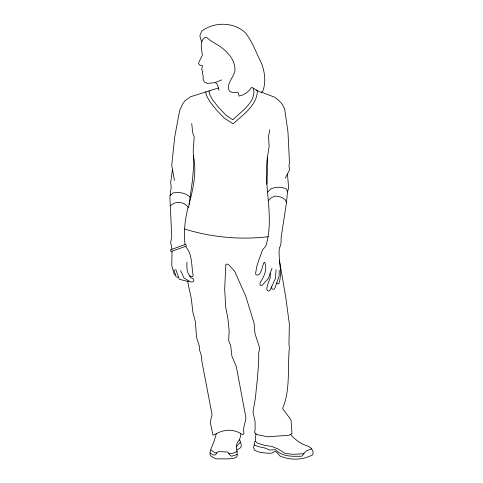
<?xml version="1.0" encoding="UTF-8"?>
<svg xmlns="http://www.w3.org/2000/svg" width="483" height="483" viewBox="0 0 483 483"><rect width="100%" height="100%" fill="white"/><g stroke="black" fill="none" stroke-linecap="round" stroke-linejoin="round"><path stroke-width="0.72" d="M240.643 433.643L240.516 436.294L239.556 439.584L237.002 443.134C235.607 447.439 237.69 451.629 237.129 455.982L236.489 457.208L233.935 458.24L229.196 458.85L215.738 458.85L211.017 456.242L210.093 454.883L210.093 451.267L214.374 440.49L216.293 433.728C225.265 428.789 234.436 429.097 242.883 434.809L244.03 433.064C242.46 427.63 245.63 422.824 245.919 417.614L236.344 366.712L231.864 355.995L230.759 345.943L228.646 340.461L229.147 330.71L227.958 318.961L225.712 307.14L224.673 288.858L225.863 264.286L228.085 264.135L234.617 271.18L245.684 296.049L254.088 323.29L254.964 333.53L259.727 348.086L258.695 352.898L258.695 360.825L257.554 377.018L255.416 397.914L252.995 412.011L255.096 421.713L255.096 429.785L254.565 432.267L256.594 434.525L267.576 436.789L289.003 435.28L291.98 433.565L291.038 419.981L282.597 408.515C290.724 389.201 287.288 367.672 289.42 347.355L288.955 344.886L289.353 324.015L285.785 297.462L279.379 260.192M172.026 251.232L171.054 251.589L170.608 249.789L185.798 244.277L186.36 246.076L172.026 251.232L171.773 265.499L174.188 274.199L175.42 274.809M188.104 207.249C185.055 219.306 183.486 232.184 185.049 244.495M266.87 184.21L267.636 167.082L267.425 157.271L269.134 146.391L268.512 136.743L269.768 129.764M276.065 269.611L275.461 278.323L270.106 290.319L268.898 291.098L267.262 290.579L266.743 288.508L267.431 285.314L270.239 277.719L270.239 273.275M201.87 41.828L200.517 38.628L199.865 35.591L201.749 31.081C214.265 21.735 233.639 21.729 245.292 32.693C252.754 41.955 256.461 53.559 261.798 64.052C264.956 72.981 266.091 82.545 262.655 91.565L260.965 92.289L259.142 91.601L251.643 87.284C248.962 91.535 244.175 95.199 238.976 96.063L238.578 93.189L237.431 92.235C234.847 93.098 231.852 92.76 229.582 91.227C225.35 84.453 233.826 77.334 234.925 70.856C235.722 60.478 227.614 51.627 219.548 46.169C215.309 43.385 210.679 41.158 206.929 37.686C206.054 37.306 205.07 37.42 204.273 37.928C199.376 42.081 201.755 49.785 202.389 55.273L199.068 61.721L198.598 63.539L199.606 65.03L202.522 65.785L201.695 69.419L202.763 71.562L202.262 72.909L203.271 76.441L202.993 79.14L204.291 81.832L207.195 83.336L211.246 83.106L215.285 82.527L221.697 79.894M290.591 434.386C295.119 439.856 301.392 444.33 308.299 446.286C310.696 447.463 312.64 449.546 313.123 452.233L312.743 454.757C302.787 460.269 290.09 460.522 279.778 455.88L277.133 452.656L275.111 451.225L271.905 453.114L267.365 453.235L259.474 452.215L254.577 450.265L253.515 447.451L254.293 444.861L254.227 442.337L255.29 441.281L255.881 433.764M276.717 282.887L277.87 284.004L278.993 283.4C282.706 271.772 277.973 259.854 279.379 247.996C281.341 244.881 281.148 241.156 281.1 237.618L286.516 202.528L287.457 191.98L288.671 188.008L287.445 174.013M172.455 169.322L170.668 183.063L171.205 186.667L169.877 197.662L171.731 236.175L170.722 242.478L171.954 249.222M170.481 205.861C175.456 200.391 184.784 201.713 188.605 207.841L192.337 181.336L193.761 164.914L193.188 150.829L194.214 136.858L192.741 132.988L191.709 123.533M267.425 157.271C263.247 186.734 274.761 217.157 265.807 246.179L262.559 249.802L258.791 260.265L256.733 266.67L255.61 273.402L255.954 274.785L257.68 275.044L259.667 274.012L261.563 270.124L263.633 263.048L264.672 262.269C267.673 269.303 263.887 276.904 260.096 282.815L260.011 284.885L261.049 285.574L262.166 285.399L268.47 278.238L272.007 268.313M189.01 204.478C193.182 188.678 196.931 172.105 193.387 155.798M285.248 178.142L289.637 169.889L288.937 165.85L289.462 162.693L287.995 132.257L284.626 108.681L281.613 103.362L277.991 99.739L274.513 97.143L261.321 92.138M254.293 444.861L258.387 446.642L265.179 448.073L269.683 450.059L275.455 449.667C282.392 456.996 292.632 456.447 301.875 456.181L305.956 451.098L311.529 448.882M236.555 446.425L240.419 442.072M267.854 192.035L270.752 188.919C275.751 186.855 281.674 186.474 286.546 189.088L287.457 191.98M268.476 200.548L270.981 197.958L274.435 196.231L277.278 196.231L281.68 197.354L285.133 199.594L286.516 202.528M170.137 195.416L173.071 192.91C178.897 191.836 185.563 192.699 189.904 197.058M236.809 450.041L240.323 447.85L241.156 446.624L241.283 444.553L239.556 439.584M216.293 433.728L212.979 435.219L210.256 422.233L212.043 414.553L201.84 361.193L201.339 355.615L199.533 350.036L199.334 346.178L196.575 337.351L195.337 321.618L192.91 312.38L191.31 298.705L187.652 281.438L179.259 279.228L175.721 269.309M237.129 451.466L232.335 453.398L228.827 453.507L228.308 452.559L227.348 452.046L218.721 451.593L217.441 451.979L215.527 454.823L213.22 455.016L210.093 453.012M187.652 281.438L188.992 280.997M237.129 454.431L231.635 456.242L229.648 454.883L228.827 453.507M215.285 82.527L216.891 83.782L218.576 87.942L190.562 96.751L184.911 100.778L182.453 104.376L179.573 110.855L174.743 136.786L171.731 165.277L174.441 180.467M268.18 236.706C240.268 240.063 211.56 237.316 184.717 229.063M303.879 453.718L293.006 454.328L285.193 453.489L278.16 449.015L271.651 446.377L264.871 445.429L257.421 443.134L255.29 441.281M216.77 452.976L214.887 452.752L210.92 449.981M178.662 277.556L175.981 276.729L173.91 269.653M186.963 262.136C186.909 266.936 186.281 273.336 190.676 276.554L192.228 276.723L193.182 275.6C191.244 265.801 192.693 254.45 185.49 246.378M189.209 275.346L190.912 277.761L192.983 278.54L193.931 280.182C192.747 285.199 186.142 278.872 184.011 278.021L180.557 270.516M256.727 90.055L257.361 91.094C256.938 105.523 242.611 115.002 233.084 123.889L224.015 117.846L216.185 109.677L209.694 101.442L206.259 95.133L205.794 91.818M253.321 88.202C257.216 101.382 240.625 111.953 232.836 119.802L226.122 115.328L218.648 107.528L212.538 99.782L209.441 94.082L209.054 90.828M218.576 87.942L218.902 90.369M271.645 286.878L271.832 288.749L273.04 289.269L274.072 289.269L274.936 287.977L279.168 275.896L279.168 270.371"/></g></svg>
